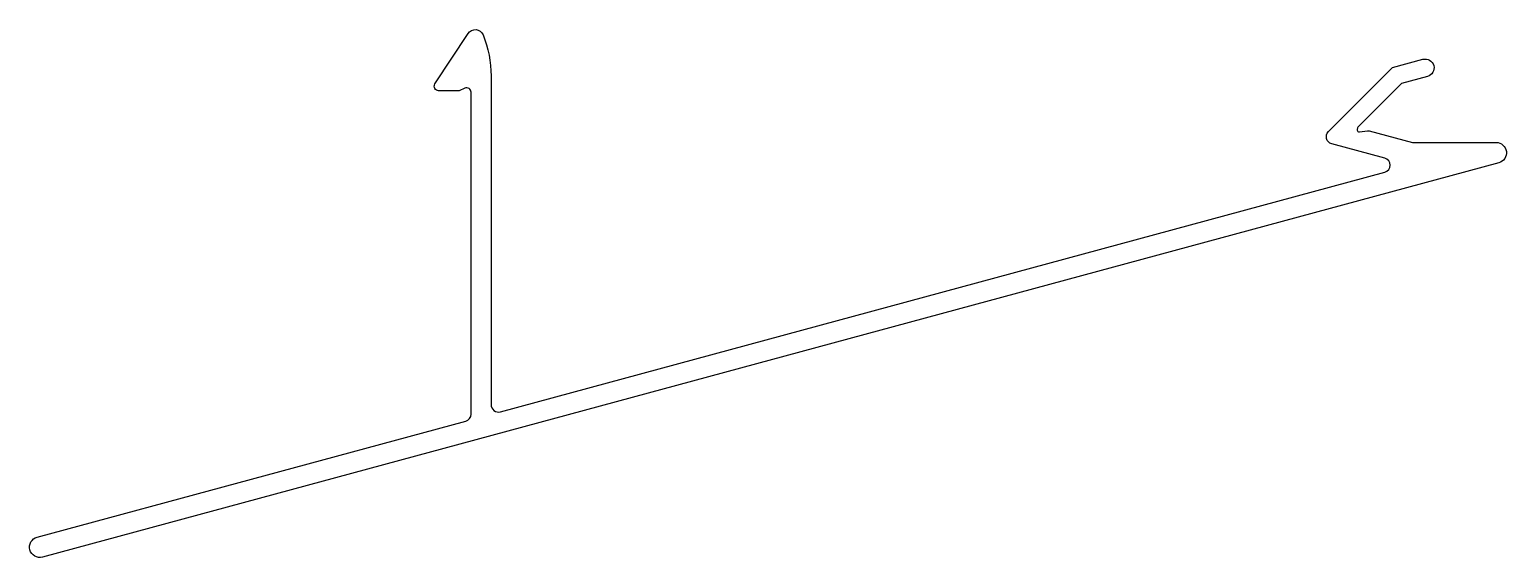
# Model space of a CAD drawing. Extents: x 90 to 190, y 67 to 103.
import ezdxf

# ---------------------------------------------------------------- set-up
doc = ezdxf.new("R2010")
doc.units = 0
doc.layers.add('PERFIL', color=3, linetype='CONTINUOUS')

msp = doc.modelspace()

# ---------------------------------------------------------------- linework, layer by layer
at = {"layer": 'PERFIL', "color": 0}
msp.add_lwpolyline([(181.98, 99.93), (184.04, 100.49, -0.999995), (184.35, 99.33), (182.6, 98.86), (179.67, 95.93, 0.198912), (179.6, 95.75), (179.6, 95.69, 0.456116), (179.74, 95.57), (180.3, 95.65, -0.101021), (180.4, 95.64), (183.33, 94.86), (189, 94.86, -0.875805), (189.18, 93.48), (90.58, 66.78, -1), (90.22, 68.13), (119.23, 75.99, 0.338716), (119.6, 76.47), (119.6, 98.26, 0.547087), (119.17, 98.53), (118.8, 98.36), (117.4, 98.36, -0.595922), (117.15, 98.82), (119.39, 102.24, -0.607049), (120.41, 102.14, -0.095383), (120.95, 99.36), (120.95, 77.11, 0.493969), (121.58, 76.62), (181.46, 92.84, 0.766275), (181.46, 93.8), (177.87, 94.77, -0.57735), (177.65, 95.6)], format="xyb", close=True, dxfattribs=at)

doc.saveas('drawing.dxf')
